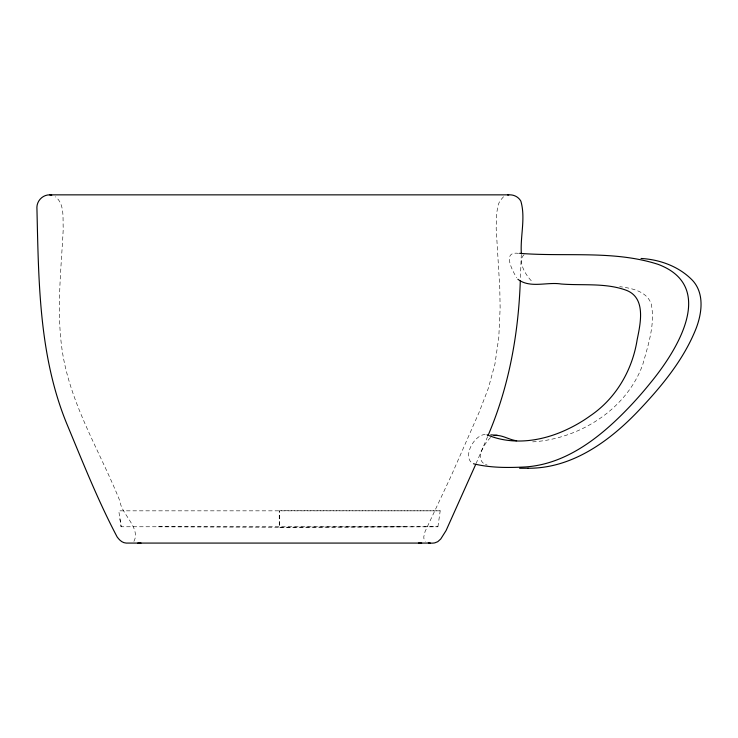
<?xml version="1.0" encoding="UTF-8"?>
<svg xmlns="http://www.w3.org/2000/svg" width="738" height="738" viewBox="0 0 738 738"><rect width="100%" height="100%" fill="white"/><g stroke="black" fill="none" stroke-linecap="round" stroke-linejoin="round"><path stroke-width="0.55" stroke-dasharray="3.69 2.77" d="M521.296 254.444L520.355 279.73M437.92 526.766L440.199 510.834L279.72 510.761L279.72 527.264L437.92 526.766L121.041 526.766M487.634 436.564L476.185 463.326M133.91 541.397C140.995 528.067 121.235 513.952 119.916 501.065C99.565 450.198 68.68 401.878 61.651 346.592C56.605 307.359 61.328 267.922 63.247 228.66C62.619 218.171 64.852 204.02 55.451 196.76M503.537 196.723L499.847 201.013L498.353 204.408L496.434 214.288L496.194 228.66L499.755 287.506L500.133 308.041L498.796 337.34L494.921 364.138L488.344 388.253L479.266 411.942L451.195 475.862L425.051 531.591L423.787 536.812L423.935 538.731L425.54 541.397M490.558 437.505C484.718 443.455 474.654 457.975 484.663 464.193M524.081 254.721C516.434 261.317 527.153 277.525 533.14 282.506M532.642 441.868C579.229 438.99 626.534 409.581 642.761 364.554C648.121 345.116 655.372 324.231 651.22 303.918C646.802 291.132 631.488 288.161 619.708 286.658M518.519 253.337C501.545 250.994 512.633 270.864 516.591 277.709M279.693 527.264L404.212 526.766M440.199 510.834L118.763 510.834L121.143 526.766L119.897 518.805M485.244 434.507C474.377 434.599 462.053 456.591 472.597 463.446M158.43 526.766L279.268 527.264L279.232 510.761M485.503 464.488L487.191 465.078"/><path stroke-width="1.11" d="M521.332 253.365C520.189 236.132 525.742 217.922 520.862 201.179A12.214 12.214 0 0 0 515.502 196.123L513.731 195.432A13.339 13.339 0 0 0 507.716 195.017M520.308 280.837C518.463 333.77 509.035 386.694 488.039 435.531M475.742 464.34L446.075 530.567L440.734 539.008L437.745 541.701L434.82 542.864A16.808 16.808 0 0 1 429.95 543.057L428.317 542.762M508.74 194.85L49.64 194.85C42.887 194.767 37.149 200.459 36.9 207.157C38.653 279.739 38.653 354.71 66.494 423.059C82.453 461.351 97.739 500.17 117.093 536.867C119.279 539.93 122.185 542.873 126.17 543.076L430.272 543.076M494.082 435.531C501.969 434.47 508.934 439.839 516.637 440.743M528.048 468.243C571.636 468.584 608.979 441.564 637.9 411.389C661.156 386.887 683.508 360.19 696.1 328.456C701.958 313.207 704.596 293.493 692.567 280.431C679.172 266.529 660.058 259.536 641.027 258.466M137.766 543.076L141.023 543.057M519.626 468.27L528.076 468.243M418.418 543.057L421.675 543.076M519.598 253.328C565.529 257.036 613.785 250.044 658.158 264.361C717.345 286.731 676.718 350.965 650.399 382.939A381.731 381.731 0 0 1 625.833 410.642C598.712 438.381 565.29 464.377 525.078 466.969C507.901 467.837 490.198 467.929 473.436 463.741M490.788 434.857L497.311 435.263M49.64 194.85L51.743 195.229M487.006 434.783C513.067 445.89 542.984 441.066 567.873 429.055A142.111 142.111 0 0 0 590.188 415.872C615.907 398.529 632.365 370.172 637.143 339.775C640.538 323.207 646.451 297.073 625.317 289.923C604.773 282.755 582.522 285.689 561.203 284.01C547.089 281.704 530.059 288.65 517.882 279.259"/></g></svg>
